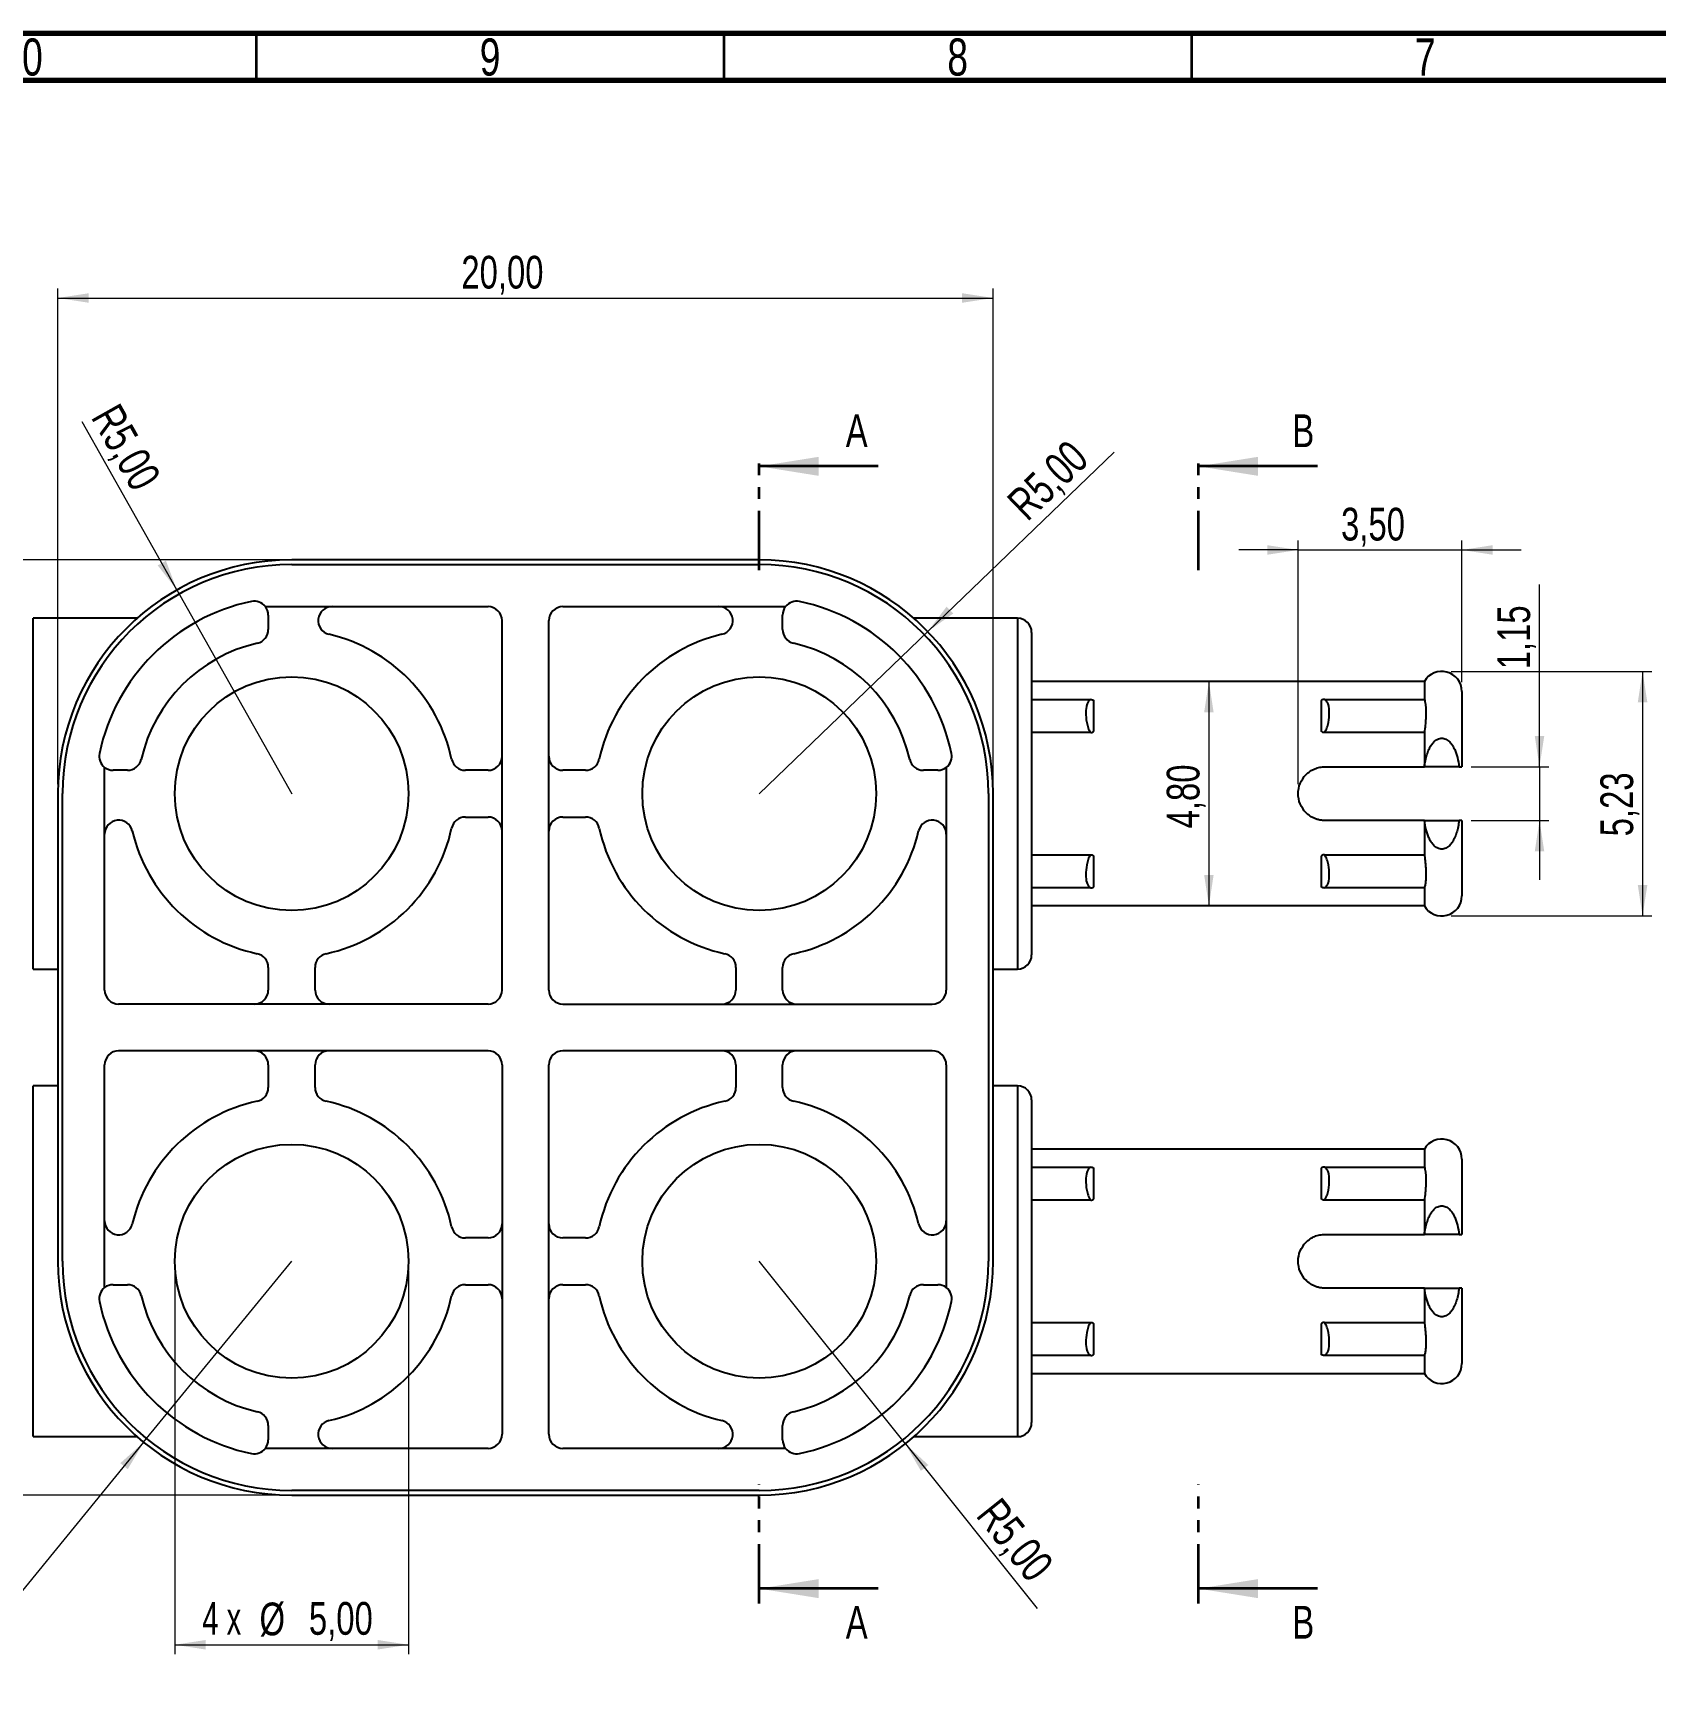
# Model space of a CAD drawing. Header units: millimetres. Extents: x 15 to 589, y 5 to 415.
# Drawn here: x 128.1 to 301.6, y 236.8 to 415 of the extents above; entities that cross this region are included whole.
import ezdxf

# ---------------------------------------------------------------- set-up
doc = ezdxf.new("R2010")
doc.units = ezdxf.units.MM
doc.linetypes.add('PHANTOM', pattern=[12.7, 6.35, -1.27, 1.27, -1.27, 1.27, -1.27])
doc.styles.add('SLDTEXTSTYLE0', font='TXT', dxfattribs={"width": 0.75})
doc.styles.add('SLDTEXTSTYLE5', font='TXT', dxfattribs={"width": 0.666667})
doc.dimstyles.new('SLDDIMSTYLE0', dxfattribs={"dimtxt": 3.5, "dimasz": 3.302, "dimexe": 0, "dimexo": 0.0625, "dimgap": 0.875, "dimtad": 1, "dimlfac": 0.2, "dimrnd": 1e-09, "dimzin": 12, "dimdsep": 46, "dimtxsty": 'SLDTEXTSTYLE0', "dimsah": 1, "dimcen": 0.09, "dimadec": 0, "dimazin": 3, "dimtfac": 1, "dimtofl": 0, "dimtmove": 0, "dimatfit": 3, "dimfxl": 0, "dimfrac": 2, "dimtolj": 1, "dimtzin": 12, "dimarcsym": 0})
doc.dimstyles.new('SLDDIMSTYLE1', dxfattribs={"dimtxt": 3.5, "dimasz": 3.302, "dimexe": 0, "dimexo": 0.0625, "dimgap": 0.875, "dimtad": 1, "dimlfac": 0.2, "dimrnd": 1e-09, "dimzin": 12, "dimdsep": 46, "dimtxsty": 'SLDTEXTSTYLE0', "dimsah": 1, "dimcen": 0.09, "dimadec": 0, "dimazin": 3, "dimtfac": 1, "dimtmove": 0, "dimatfit": 0, "dimfxl": 0, "dimfrac": 2, "dimtolj": 1, "dimtzin": 12, "dimarcsym": 0})
doc.dimstyles.new('SLDDIMSTYLE2', dxfattribs={"dimtxt": 3.5, "dimasz": 3.302, "dimexe": 0, "dimexo": 0.0625, "dimgap": 0.875, "dimtad": 1, "dimlfac": 0.2, "dimrnd": 1e-09, "dimzin": 12, "dimdsep": 46, "dimtxsty": 'SLDTEXTSTYLE0', "dimsah": 1, "dimcen": 0, "dimadec": 0, "dimazin": 3, "dimtfac": 1, "dimtofl": 0, "dimtmove": 0, "dimatfit": 3, "dimfxl": 0, "dimfrac": 2, "dimtolj": 1, "dimtzin": 12, "dimarcsym": 0})

# ---------------------------------------------------------------- blocks, each defined once
blk = doc.blocks.new('_D')
at = {"color": 7, "linetype": 'Continuous', "lineweight": 0}
for p, q in [((154.75, 358.7), (67.56, 358.7)), ((68.56, 358.7), (68.56, 258.7)), ((154.75, 258.7), (67.56, 258.7))]:
    blk.add_line(p, q, dxfattribs=at)
at = {"color": 7, "linetype": 'Continuous', "lineweight": 18}
for points in [[(68.56, 358.7), (68.06, 355.4), (69.07, 355.4)], [(68.56, 258.7), (69.07, 262), (68.06, 262)]]:
    blk.add_solid(points, dxfattribs=at)
at = {"color": 7, "linetype": 'Continuous', "lineweight": 18, "insert": (64.05, 303.67), "char_height": 3.5, "attachment_point": 1, "rotation": 90, "style": 'SLDTEXTSTYLE0'}
blk.add_mtext('20,00', dxfattribs=at)
blk = doc.blocks.new('_D_1')
at = {"color": 7, "linetype": 'Continuous', "lineweight": 0}
for p, q in [((130.75, 334.7), (130.75, 387.7)), ((130.75, 386.7), (230.75, 386.7)), ((230.75, 334.7), (230.75, 387.7))]:
    blk.add_line(p, q, dxfattribs=at)
at = {"color": 7, "linetype": 'Continuous', "lineweight": 18}
for points in [[(130.75, 386.7), (134.05, 386.19), (134.05, 387.21)], [(230.75, 386.7), (227.44, 387.21), (227.44, 386.19)]]:
    blk.add_solid(points, dxfattribs=at)
at = {"color": 7, "linetype": 'Continuous', "lineweight": 18, "insert": (173.89, 391.21), "char_height": 3.5, "attachment_point": 1, "style": 'SLDTEXTSTYLE0'}
blk.add_mtext('20,00', dxfattribs=at)
blk = doc.blocks.new('_D_4')
at = {"color": 7, "linetype": 'Continuous', "lineweight": 0}
for p, q in [((279.73, 346.78), (301.2, 346.78)), ((300.2, 346.78), (300.2, 320.63)), ((279.73, 320.63), (301.2, 320.63))]:
    blk.add_line(p, q, dxfattribs=at)
at = {"color": 7, "linetype": 'Continuous', "lineweight": 18}
for points in [[(300.2, 346.78), (299.69, 343.47), (300.71, 343.47)], [(300.2, 320.63), (300.71, 323.93), (299.69, 323.93)]]:
    blk.add_solid(points, dxfattribs=at)
at = {"color": 7, "linetype": 'Continuous', "lineweight": 18, "insert": (295.69, 329.14), "char_height": 3.5, "attachment_point": 1, "rotation": 90, "style": 'SLDTEXTSTYLE0'}
blk.add_mtext('5,23', dxfattribs=at)
blk = doc.blocks.new('_D_5')
at = {"color": 7, "linetype": 'Continuous', "lineweight": 0}
for p, q in [((289.18, 336.58), (289.18, 356.05)), ((281.87, 336.58), (290.18, 336.58)), ((289.18, 336.58), (289.18, 330.83)), ((281.87, 330.83), (290.18, 330.83)), ((289.18, 330.83), (289.18, 324.48))]:
    blk.add_line(p, q, dxfattribs=at)
at = {"color": 7, "linetype": 'Continuous', "lineweight": 18}
for points in [[(289.18, 336.58), (289.69, 339.88), (288.67, 339.88)], [(289.18, 330.83), (288.67, 327.52), (289.69, 327.52)]]:
    blk.add_solid(points, dxfattribs=at)
at = {"color": 7, "linetype": 'Continuous', "lineweight": 18, "insert": (284.67, 347), "char_height": 3.5, "attachment_point": 1, "rotation": 90, "style": 'SLDTEXTSTYLE0'}
blk.add_mtext('1,15', dxfattribs=at)
blk = doc.blocks.new('_D_6')
at = {"color": 7, "linetype": 'Continuous', "lineweight": 0}
for p, q in [((263.37, 334.7), (263.37, 360.76)), ((280.87, 345.63), (280.87, 360.76)), ((263.37, 359.76), (257.02, 359.76)), ((263.37, 359.76), (280.87, 359.76)), ((280.87, 359.76), (287.22, 359.76))]:
    blk.add_line(p, q, dxfattribs=at)
at = {"color": 7, "linetype": 'Continuous', "lineweight": 18}
for points in [[(263.37, 359.76), (260.07, 360.27), (260.07, 359.25)], [(280.87, 359.76), (284.17, 359.25), (284.17, 360.27)]]:
    blk.add_solid(points, dxfattribs=at)
at = {"color": 7, "linetype": 'Continuous', "lineweight": 18, "insert": (267.96, 364.27), "char_height": 3.5, "attachment_point": 1, "style": 'SLDTEXTSTYLE0'}
blk.add_mtext('3,50', dxfattribs=at)
blk = doc.blocks.new('_D_7')
at = {"color": 7, "linetype": 'Continuous', "lineweight": 0}
blk.add_line((253.83, 345.7), (253.83, 321.7), dxfattribs=at)
at = {"color": 7, "linetype": 'Continuous', "lineweight": 18}
for points in [[(253.83, 345.7), (253.32, 342.4), (254.33, 342.4)], [(253.83, 321.7), (254.33, 325), (253.32, 325)]]:
    blk.add_solid(points, dxfattribs=at)
at = {"color": 7, "linetype": 'Continuous', "lineweight": 18, "insert": (249.32, 329.99), "char_height": 3.5, "attachment_point": 1, "rotation": 90, "style": 'SLDTEXTSTYLE0'}
blk.add_mtext('4,80', dxfattribs=at)
blk = doc.blocks.new('_D_8')
at = {"color": 7, "linetype": 'Continuous', "lineweight": 0}
for q in [(155.75, 283.7), (122.11, 242.58)]:
    blk.add_line((139.92, 264.35), q, dxfattribs=at)
at = {"color": 7, "linetype": 'Continuous', "lineweight": 18}
blk.add_solid([(139.92, 264.35), (137.43, 262.12), (138.22, 261.47)], dxfattribs=at)
at = {"color": 7, "linetype": 'Continuous', "lineweight": 18, "insert": (118.62, 245.44), "char_height": 3.5, "attachment_point": 1, "rotation": 50.7132, "style": 'SLDTEXTSTYLE0'}
blk.add_mtext('R5,00', dxfattribs=at)
blk = doc.blocks.new('_D_9')
at = {"color": 7, "linetype": 'Continuous', "lineweight": 0}
for q in [(205.75, 283.7), (235.45, 246.57)]:
    blk.add_line((221.37, 264.18), q, dxfattribs=at)
at = {"color": 7, "linetype": 'Continuous', "lineweight": 18}
blk.add_solid([(221.37, 264.18), (223.03, 261.29), (223.83, 261.92)], dxfattribs=at)
at = {"color": 7, "linetype": 'Continuous', "lineweight": 18, "insert": (231.55, 258.67), "char_height": 3.5, "attachment_point": 1, "rotation": 308.6644, "style": 'SLDTEXTSTYLE0'}
blk.add_mtext('R5,00', dxfattribs=at)
blk = doc.blocks.new('_D_10')
at = {"color": 7, "linetype": 'Continuous', "lineweight": 0}
for q in [(133.35, 373.46), (155.75, 333.7)]:
    blk.add_line((143.48, 355.48), q, dxfattribs=at)
at = {"color": 7, "linetype": 'Continuous', "lineweight": 18}
blk.add_solid([(143.48, 355.48), (142.3, 358.61), (141.42, 358.11)], dxfattribs=at)
at = {"color": 7, "linetype": 'Continuous', "lineweight": 18, "insert": (137.28, 375.68), "char_height": 3.5, "attachment_point": 1, "rotation": 299.3875, "style": 'SLDTEXTSTYLE0'}
blk.add_mtext('R5,00', dxfattribs=at)
blk = doc.blocks.new('_D_11')
at = {"color": 7, "linetype": 'Continuous', "lineweight": 0}
for q in [(243.69, 370.23), (205.75, 333.7)]:
    blk.add_line((223.76, 351.04), q, dxfattribs=at)
at = {"color": 7, "linetype": 'Continuous', "lineweight": 18}
blk.add_solid([(223.76, 351.04), (226.49, 352.96), (225.78, 353.7)], dxfattribs=at)
at = {"color": 7, "linetype": 'Continuous', "lineweight": 18, "insert": (232, 365.23), "char_height": 3.5, "attachment_point": 1, "rotation": 43.9123, "style": 'SLDTEXTSTYLE0'}
blk.add_mtext('R5,00', dxfattribs=at)
blk = doc.blocks.new('_D_12')
at = {"color": 7, "linetype": 'Continuous', "lineweight": 0}
for p, q in [((143.25, 282.7), (143.25, 241.7)), ((168.25, 282.7), (168.25, 241.7)), ((143.25, 242.7), (168.25, 242.7))]:
    blk.add_line(p, q, dxfattribs=at)
at = {"color": 7, "linetype": 'Continuous', "lineweight": 18}
for points in [[(143.25, 242.7), (146.55, 242.19), (146.55, 243.21)], [(168.25, 242.7), (164.94, 243.21), (164.94, 242.19)]]:
    blk.add_solid(points, dxfattribs=at)
at = {"color": 7, "linetype": 'Continuous', "lineweight": 18, "char_height": 3.5, "attachment_point": 1}
for s, insert, style in [('4 x', (146.19, 247.27), 'SLDTEXTSTYLE5'), ('%%c', (152.31, 247.21), 'SLDTEXTSTYLE0'), ('5,00', (157.59, 247.27), 'SLDTEXTSTYLE0')]:
    blk.add_mtext(s, dxfattribs=dict(at, insert=insert, style=style))

msp = doc.modelspace()

# ---------------------------------------------------------------- linework, layer by layer
at = {"color": 7, "linetype": 'Continuous', "lineweight": 70}
for p, q in [((15, 415), (589, 415)), ((20, 410), (584, 410))]:
    msp.add_line(p, q, dxfattribs=at)
at = {"color": 7, "linetype": 'Continuous', "lineweight": 35}
for p, q in [((152, 410), (152, 415)), ((202, 410), (202, 415)), ((252, 410), (252, 415)), ((218.447, 368.7019), (205.747, 368.7019)), ((265.4271, 368.7019), (252.7271, 368.7019)), ((218.447, 248.7019), (205.747, 248.7019)), ((265.4271, 248.7019), (252.7271, 248.7019))]:
    msp.add_line(p, q, dxfattribs=at)
at = {"color": 7, "linetype": 'PHANTOM', "lineweight": 35}
for p, q in [((205.747, 357.5894), (205.747, 370.2894)), ((252.7271, 357.5894), (252.7271, 370.2894)), ((205.747, 247.1144), (205.747, 259.8207)), ((252.7271, 247.1144), (252.7271, 259.8207))]:
    msp.add_line(p, q, dxfattribs=at)
at = {"color": 7, "linetype": 'Continuous', "lineweight": 25}
for p, q in [((205.747, 358.7018), (155.747, 358.7018)), ((155.747, 358.2019), (205.747, 358.2019)), ((152.9358, 353.7019), (176.747, 353.7019)), ((153.247, 352.7872), (153.247, 351.2518)), ((184.747, 353.7019), (208.5581, 353.7019)), ((208.247, 351.2518), (208.247, 352.7872)), ((139.211, 352.4518), (128.122, 352.4518)), ((128.122, 333.7019), (128.122, 352.4518)), ((178.247, 312.7019), (178.247, 352.2019)), ((183.247, 312.7019), (183.247, 352.2019)), ((233.372, 352.4518), (222.2829, 352.4518)), ((233.372, 352.4518), (233.372, 333.7019)), ((234.872, 350.9519), (234.872, 333.7019)), ((276.872, 345.7019), (234.872, 345.7019)), ((276.872, 345.7019), (276.872, 343.7687)), ((280.872, 344.6344), (280.872, 336.5769)), ((234.872, 343.7687), (241.1865, 343.7687)), ((266.1825, 343.7687), (276.872, 343.7687)), ((241.1865, 340.2332), (234.872, 340.2332)), ((276.872, 340.2332), (266.1825, 340.2332)), ((276.872, 340.2332), (276.872, 336.5769)), ((135.747, 312.7019), (135.747, 336.513)), ((138.197, 336.2019), (136.6616, 336.2019)), ((176.747, 336.2019), (174.3211, 336.2019)), ((187.1728, 336.2019), (184.747, 336.2019)), ((224.8323, 336.2019), (223.2969, 336.2019)), ((225.747, 336.513), (225.747, 312.7019)), ((266.247, 336.5769), (276.872, 336.5769)), ((280.5871, 336.5769), (276.872, 336.5769)), ((130.747, 333.7019), (130.747, 283.7019)), ((131.247, 283.7019), (131.247, 333.7019)), ((230.247, 333.7019), (230.247, 283.7019)), ((230.747, 283.7019), (230.747, 333.7019)), ((234.872, 333.7019), (234.872, 316.4519)), ((174.3211, 331.2019), (176.747, 331.2019)), ((184.747, 331.2019), (187.1728, 331.2019)), ((276.872, 330.8269), (266.247, 330.8269)), ((276.872, 330.8269), (276.872, 327.1705)), ((276.872, 330.8269), (280.5871, 330.8269)), ((280.872, 330.8269), (280.872, 322.7693)), ((234.872, 327.1705), (241.1865, 327.1705)), ((266.1825, 327.1705), (276.872, 327.1705)), ((241.1865, 323.635), (234.872, 323.635)), ((276.872, 323.635), (266.1825, 323.635)), ((276.872, 323.635), (276.872, 321.7018)), ((276.872, 321.7018), (234.872, 321.7018)), ((128.122, 314.9519), (130.747, 314.9519)), ((153.247, 315.1277), (153.247, 312.7019)), ((158.247, 312.7019), (158.247, 315.1277)), ((203.247, 315.1277), (203.247, 312.7019)), ((208.247, 312.7019), (208.247, 315.1277)), ((230.747, 314.9519), (233.372, 314.9519)), ((176.747, 311.2019), (137.247, 311.2019)), ((184.747, 311.2019), (224.247, 311.2019)), ((135.747, 280.8907), (135.747, 304.7019)), ((176.747, 306.2019), (137.247, 306.2019)), ((153.247, 304.7019), (153.247, 302.276)), ((158.247, 302.276), (158.247, 304.7019)), ((178.247, 304.7019), (178.247, 265.2019)), ((183.247, 265.2019), (183.247, 304.7019)), ((224.247, 306.2019), (184.747, 306.2019)), ((203.247, 304.7019), (203.247, 302.276)), ((208.247, 302.276), (208.247, 304.7019)), ((225.747, 304.7019), (225.747, 280.8907)), ((130.747, 302.4518), (128.122, 302.4518)), ((233.372, 302.4518), (230.747, 302.4518)), ((234.872, 300.9518), (234.872, 266.4518)), ((276.872, 295.7018), (234.872, 295.7018)), ((276.872, 295.7018), (276.872, 293.7687)), ((280.872, 294.6344), (280.872, 286.5768)), ((234.872, 293.7687), (241.1865, 293.7687)), ((266.1825, 293.7687), (276.872, 293.7687)), ((241.1865, 290.2332), (234.872, 290.2332)), ((276.872, 290.2332), (266.1825, 290.2332)), ((276.872, 290.2332), (276.872, 286.5768)), ((176.747, 286.2019), (174.3211, 286.2019)), ((187.1728, 286.2019), (184.747, 286.2019)), ((266.247, 286.5768), (276.872, 286.5768)), ((280.5871, 286.5768), (276.872, 286.5768)), ((128.122, 264.9519), (128.122, 283.7019)), ((233.372, 283.7019), (233.372, 264.9519)), ((136.6616, 281.2019), (138.197, 281.2019)), ((174.3211, 281.2019), (176.747, 281.2019)), ((184.747, 281.2019), (187.1728, 281.2019)), ((223.2969, 281.2019), (224.8323, 281.2019)), ((276.872, 280.8268), (266.247, 280.8268)), ((276.872, 280.8268), (276.872, 277.1705)), ((276.872, 280.8268), (280.5871, 280.8268)), ((280.872, 280.8268), (280.872, 272.7693)), ((234.872, 277.1705), (241.1865, 277.1705)), ((266.1825, 277.1705), (276.872, 277.1705)), ((241.1865, 273.635), (234.872, 273.635)), ((276.872, 273.635), (266.1825, 273.635)), ((276.872, 273.635), (276.872, 271.7018)), ((234.872, 271.7018), (276.872, 271.7018)), ((153.247, 266.1519), (153.247, 264.6165)), ((208.247, 264.6165), (208.247, 266.1519)), ((128.122, 264.9519), (139.211, 264.9519)), ((176.747, 263.7018), (152.9358, 263.7018)), ((208.5581, 263.7018), (184.747, 263.7018)), ((222.2829, 264.9519), (233.372, 264.9519)), ((205.747, 259.2019), (155.747, 259.2019)), ((155.747, 258.7019), (205.747, 258.7019))]:
    msp.add_line(p, q, dxfattribs=at)
at = {"color": 8, "linetype": 'Continuous', "lineweight": 25}
for p, q in [((128.122, 314.9519), (128.122, 333.7019)), ((233.372, 333.7019), (233.372, 314.9519)), ((128.122, 283.7019), (128.122, 302.4518)), ((233.372, 302.4518), (233.372, 283.7019))]:
    msp.add_line(p, q, dxfattribs=at)
at = {"color": 7, "linetype": 'Continuous', "lineweight": 25}
for centre in [(155.747, 333.7019), (205.747, 333.7019), (155.747, 283.7019), (205.747, 283.7019)]:
    msp.add_circle(centre, 12.5, dxfattribs=at)
for centre, radius, start, end in [((155.747, 333.7019), 25, 90, 180), ((155.747, 333.7019), 24.5, 90, 180), ((205.747, 333.7019), 25, 0, 90), ((205.747, 333.7019), 24.5, 0, 90), ((155.747, 333.7019), 21, 101.837004, 168.162996), ((151.747, 352.7872), 1.5, 37.573371, 101.837004), ((151.747, 352.7872), 1.5, 0, 37.573371), ((160.0771, 352.2019), 1.5, 90, 256.826449), ((176.747, 352.2019), 1.5, 0, 90), ((184.747, 352.2019), 1.5, 90, 180), ((201.4168, 352.2019), 1.5, 283.173551, 90), ((209.747, 352.7872), 1.5, 142.426629, 180), ((209.747, 352.7872), 1.5, 78.162996, 142.426629), ((205.747, 333.7019), 21, 11.837004, 78.162996), ((151.747, 351.2518), 1.5, 282.839588, 0), ((209.747, 351.2518), 1.5, 180, 257.160412), ((233.372, 350.9519), 1.5, 0, 90), ((155.747, 333.7019), 16.5, 102.839588, 167.160412), ((155.747, 333.7019), 17.5, 12.153197, 76.826449), ((205.747, 333.7019), 17.5, 103.173551, 167.846803), ((205.747, 333.7019), 16.5, 12.839588, 77.160412), ((278.7295, 344.6344), 2.1424, 0, 150.116902), ((136.6616, 337.7019), 1.5, 168.162996, 232.426629), ((138.197, 337.7019), 1.5, 270, 347.160412), ((174.3211, 337.7019), 1.5, 192.153197, 270), ((176.747, 337.7019), 1.5, 270, 0), ((184.747, 337.7019), 1.5, 180, 270), ((187.1728, 337.7019), 1.5, 270, 347.846803), ((223.2969, 337.7019), 1.5, 192.839588, 270), ((224.8323, 337.7019), 1.5, 307.573371, 11.837004), ((136.6616, 337.7019), 1.5, 232.426629, 270), ((224.8323, 337.7019), 1.5, 270, 307.573371), ((137.247, 329.3717), 1.5, 13.173551, 180), ((155.747, 333.7019), 17.5, 193.173551, 257.846803), ((155.747, 333.7019), 17.5, 282.153197, 347.846803), ((174.3211, 329.7019), 1.5, 90, 167.846803), ((176.747, 329.7019), 1.5, 0, 90), ((184.747, 329.7019), 1.5, 90, 180), ((187.1728, 329.7019), 1.5, 12.153197, 90), ((205.747, 333.7019), 17.5, 192.153197, 257.846803), ((205.747, 333.7019), 17.5, 282.153197, 346.826449), ((224.247, 329.3717), 1.5, 0, 166.826449), ((278.7295, 322.7693), 2.1424, 209.883098, 0), ((151.747, 315.1277), 1.5, 0, 77.846803), ((159.747, 315.1277), 1.5, 102.153197, 180), ((201.747, 315.1277), 1.5, 0, 77.846803), ((209.747, 315.1277), 1.5, 102.153197, 180), ((233.372, 316.4519), 1.5, 270, 0), ((137.247, 312.7019), 1.5, 180, 270), ((151.747, 312.7019), 1.5, 270, 0), ((159.747, 312.7019), 1.5, 180, 270), ((176.747, 312.7019), 1.5, 270, 0), ((184.747, 312.7019), 1.5, 180, 270), ((201.747, 312.7019), 1.5, 270, 0), ((209.747, 312.7019), 1.5, 180, 270), ((224.247, 312.7019), 1.5, 270, 0), ((137.247, 304.7019), 1.5, 90, 180), ((151.747, 304.7019), 1.5, 0, 90), ((159.747, 304.7019), 1.5, 90, 180), ((176.747, 304.7019), 1.5, 0, 90), ((184.747, 304.7019), 1.5, 90, 180), ((201.747, 304.7019), 1.5, 0, 90), ((209.747, 304.7019), 1.5, 90, 180), ((224.247, 304.7019), 1.5, 0, 90), ((151.747, 302.276), 1.5, 282.153197, 0), ((159.747, 302.276), 1.5, 180, 257.846803), ((201.747, 302.276), 1.5, 282.153197, 0), ((209.747, 302.276), 1.5, 180, 257.846803), ((233.372, 300.9518), 1.5, 0, 90), ((155.747, 283.7019), 17.5, 102.153197, 166.826449), ((155.747, 283.7019), 17.5, 12.153197, 77.846803), ((205.747, 283.7019), 17.5, 102.153197, 167.846803), ((205.747, 283.7019), 17.5, 13.173551, 77.846803), ((278.7295, 294.6344), 2.1424, 0, 150.116902), ((137.247, 288.032), 1.5, 180, 346.826449), ((174.3211, 287.7019), 1.5, 192.153197, 270), ((176.747, 287.7019), 1.5, 270, 0), ((184.747, 287.7019), 1.5, 180, 270), ((187.1728, 287.7019), 1.5, 270, 347.846803), ((224.247, 288.032), 1.5, 193.173551, 0), ((155.747, 283.7019), 25, 180, 270), ((155.747, 283.7019), 24.5, 180, 270), ((205.747, 283.7019), 25, 270, 0), ((205.747, 283.7019), 24.5, 270, 0), ((136.6616, 279.7019), 1.5, 127.573371, 191.837004), ((136.6616, 279.7019), 1.5, 90, 127.573371), ((138.197, 279.7019), 1.5, 12.839588, 90), ((155.747, 283.7019), 16.5, 192.839588, 257.160412), ((155.747, 283.7019), 17.5, 283.173551, 347.846803), ((174.3211, 279.7019), 1.5, 90, 167.846803), ((176.747, 279.7019), 1.5, 0, 90), ((184.747, 279.7019), 1.5, 90, 180), ((187.1728, 279.7019), 1.5, 12.153197, 90), ((205.747, 283.7019), 17.5, 192.153197, 256.826449), ((205.747, 283.7019), 16.5, 282.839588, 347.160412), ((223.2969, 279.7019), 1.5, 90, 167.160412), ((224.8323, 279.7019), 1.5, 52.426629, 90), ((224.8323, 279.7019), 1.5, 348.162996, 52.426629), ((155.747, 283.7019), 21, 191.837004, 258.162996), ((205.747, 283.7019), 21, 281.837004, 348.162996), ((278.7295, 272.7693), 2.1424, 209.883098, 0), ((151.747, 266.1519), 1.5, 0, 77.160412), ((209.747, 266.1519), 1.5, 102.839588, 180), ((160.0771, 265.2019), 1.5, 103.173551, 270), ((201.4168, 265.2019), 1.5, 270, 76.826449), ((233.372, 266.4519), 1.5, 270, 0), ((151.747, 264.6165), 1.5, 258.162996, 322.426629), ((151.747, 264.6165), 1.5, 322.426629, 0), ((176.747, 265.2019), 1.5, 270, 0), ((184.747, 265.2019), 1.5, 180, 270), ((209.747, 264.6165), 1.5, 180, 217.573371), ((209.747, 264.6165), 1.5, 217.573371, 281.837004)]:
    msp.add_arc(centre, radius, start, end, dxfattribs=at)
for points, knots in [([(241.1881, 343.7683), (241.0623, 343.7103), (240.981, 343.6276), (240.8501, 343.438), (240.8044, 343.3291), (240.6987, 342.9699), (240.6702, 342.6867), (240.6719, 342.0468), (240.6941, 341.6849), (240.8002, 341.127), (240.8487, 340.9392), (240.9824, 340.57), (241.0618, 340.3792), (241.1872, 340.2338)], [0, 0, 0, 0, 0.125, 0.125, 0.25, 0.25, 0.5, 0.5, 0.75, 0.75, 0.875, 0.875, 1, 1, 1, 1]), ([(241.1885, 343.7682), (241.2271, 343.767), (241.3001, 343.7647), (241.3957, 343.744), (241.455, 343.7168), (241.4891, 343.6931), (241.4947, 343.679), (241.497, 343.6731)], [0, 0, 0, 0, 0.30566454, 0.57704052, 0.79620822, 0.91556943, 1, 1, 1, 1]), ([(266.1818, 343.7685), (266.1708, 343.769), (266.1339, 343.7707), (266.0611, 343.762), (265.967, 343.7422), (265.8873, 343.7094), (265.8749, 343.6801), (265.872, 343.6731)], [0, 0, 0, 0, 0.086925352, 0.292001244, 0.57613199, 0.898624514, 1, 1, 1, 1]), ([(266.1808, 340.2345), (266.3066, 340.3796), (266.3879, 340.5687), (266.5188, 340.9408), (266.5645, 341.1314), (266.6702, 341.6895), (266.6987, 342.0432), (266.697, 342.6841), (266.6748, 342.9711), (266.5687, 343.3304), (266.5202, 343.4383), (266.3865, 343.6271), (266.3072, 343.7104), (266.1817, 343.7685)], [0, 0, 0, 0, 0.125, 0.125, 0.25, 0.25, 0.5, 0.5, 0.75, 0.75, 0.875, 0.875, 1, 1, 1, 1]), ([(276.872, 343.7687), (276.8918, 343.6966), (276.9311, 343.5537), (276.9793, 343.2882), (277.0152, 342.9934), (277.0366, 342.6696), (277.0438, 342.2511), (277.0226, 341.706), (276.9631, 341.0104), (276.9027, 340.4953), (276.872, 340.2332)], [0, 0, 0, 0, 0.10706793, 0.21195865, 0.31466033, 0.41519349, 0.51360927, 0.6700072, 0.83211922, 1, 1, 1, 1]), ([(241.1871, 340.2339), (241.1981, 340.2325), (241.235, 340.228), (241.3078, 340.2442), (241.4019, 340.274), (241.4816, 340.3236), (241.494, 340.3677), (241.497, 340.3782)], [0, 0, 0, 0, 0.08692422, 0.29200556, 0.5761433, 0.8986246, 1, 1, 1, 1]), ([(266.1804, 340.234), (266.1418, 340.2358), (266.0688, 340.2394), (265.9732, 340.2712), (265.9139, 340.3126), (265.8798, 340.3484), (265.8743, 340.3695), (265.872, 340.3782)], [0, 0, 0, 0, 0.30568159, 0.57706301, 0.79622398, 0.91557658, 1, 1, 1, 1]), ([(276.872, 336.5769), (276.9067, 336.8032), (276.9737, 337.2387), (277.1284, 337.8568), (277.3276, 338.4041), (277.569, 338.8668), (277.8735, 339.261), (278.2548, 339.5553), (278.7295, 339.6746), (279.2042, 339.5554), (279.5854, 339.2611), (279.8902, 338.8669), (280.179, 338.312), (280.4332, 337.538), (280.5338, 336.9097), (280.5871, 336.5769)], [0, 0, 0, 0, 0.08928528, 0.17181074, 0.24807231, 0.31600171, 0.37447574, 0.44135417, 0.50005801, 0.5587308, 0.62564111, 0.68408606, 0.75204461, 0.86865337, 1, 1, 1, 1]), ([(266.247, 330.8269), (266.1209, 330.8316), (265.8697, 330.8409), (265.4989, 330.9175), (265.0832, 331.0588), (264.6378, 331.2961), (264.0579, 331.7735), (263.5226, 332.5693), (263.2967, 333.7018), (263.5226, 334.8345), (264.0578, 335.6299), (264.6378, 336.108), (265.138, 336.3727), (265.6806, 336.5452), (266.0583, 336.5663), (266.247, 336.5769)], [0, 0, 0, 0, 0.04185608, 0.08338532, 0.12534784, 0.18785925, 0.25071204, 0.37546321, 0.50005848, 0.62465374, 0.74940491, 0.81222945, 0.87476908, 0.93743033, 1, 1, 1, 1]), ([(280.5871, 336.5769), (280.6284, 336.5769), (280.7126, 336.5769), (280.8004, 336.5771), (280.8606, 336.577), (280.8681, 336.5769), (280.872, 336.5769)], [0, 0, 0, 0, 0.23562333, 0.48086432, 0.7356797, 1, 1, 1, 1]), ([(280.5871, 330.8269), (280.5523, 330.6005), (280.4854, 330.165), (280.3307, 329.5469), (280.1314, 328.9996), (279.8901, 328.5369), (279.5856, 328.1427), (279.2042, 327.8484), (278.7296, 327.7291), (278.2549, 327.8483), (277.8736, 328.1426), (277.5689, 328.5369), (277.2801, 329.0917), (277.0259, 329.8657), (276.9253, 330.494), (276.872, 330.8269)], [0, 0, 0, 0, 0.08928528, 0.17181074, 0.24807231, 0.31600171, 0.37447574, 0.44135417, 0.50005801, 0.5587308, 0.62564111, 0.68408606, 0.75204461, 0.86865337, 1, 1, 1, 1]), ([(280.872, 330.8269), (280.8681, 330.8268), (280.8606, 330.8267), (280.8004, 330.8266), (280.7126, 330.8268), (280.6284, 330.8268), (280.5871, 330.8269)], [0, 0, 0, 0, 0.2643203, 0.51913568, 0.76437667, 1, 1, 1, 1]), ([(241.1881, 327.1692), (241.0623, 327.0242), (240.981, 326.835), (240.8501, 326.463), (240.8044, 326.2725), (240.6987, 325.7145), (240.6702, 325.3607), (240.6719, 324.7196), (240.6941, 324.4325), (240.8002, 324.0732), (240.8487, 323.9653), (240.9824, 323.7766), (241.0618, 323.6933), (241.1872, 323.6352)], [0, 0, 0, 0, 0.125, 0.125, 0.25, 0.25, 0.5, 0.5, 0.75, 0.75, 0.875, 0.875, 1, 1, 1, 1]), ([(241.1885, 327.1698), (241.2271, 327.1679), (241.3001, 327.1643), (241.3957, 327.1326), (241.455, 327.0911), (241.4891, 327.0553), (241.4947, 327.0342), (241.497, 327.0255)], [0, 0, 0, 0, 0.305664544, 0.577040521, 0.796208223, 0.915569428, 1, 1, 1, 1]), ([(266.181, 327.1691), (266.17, 327.1706), (266.1332, 327.1754), (266.0606, 327.1593), (265.9668, 327.1296), (265.8873, 327.0802), (265.8749, 327.0361), (265.872, 327.0255)], [0, 0, 0, 0, 0.08770288, 0.29237039, 0.57526846, 0.8982779, 1, 1, 1, 1]), ([(266.1809, 323.6353), (266.3066, 323.6934), (266.3879, 323.7764), (266.5191, 323.9655), (266.5649, 324.0738), (266.6699, 324.4333), (266.6984, 324.7193), (266.7011, 325.359), (266.6707, 325.7125), (266.5642, 326.2718), (266.5186, 326.4631), (266.388, 326.8357), (266.3067, 327.0243), (266.1809, 327.1693)], [0, 0, 0, 0, 0.125, 0.125, 0.25, 0.25, 0.5, 0.5, 0.75, 0.75, 0.875, 0.875, 1, 1, 1, 1]), ([(276.872, 327.1705), (276.8918, 327.0025), (276.9311, 326.6699), (276.9793, 326.2008), (277.0152, 325.7624), (277.0366, 325.358), (277.0438, 324.9132), (277.0226, 324.4469), (276.9631, 323.982), (276.9027, 323.752), (276.872, 323.635)], [0, 0, 0, 0, 0.10706793, 0.21195865, 0.31466033, 0.41519349, 0.51360927, 0.6700072, 0.83211922, 1, 1, 1, 1]), ([(241.1871, 323.6352), (241.1981, 323.6347), (241.235, 323.633), (241.3078, 323.6417), (241.4019, 323.6615), (241.4816, 323.6943), (241.494, 323.7236), (241.497, 323.7306)], [0, 0, 0, 0, 0.08692423, 0.29200558, 0.57614333, 0.89862534, 1, 1, 1, 1]), ([(266.1805, 323.6354), (266.1418, 323.6366), (266.0689, 323.6389), (265.9732, 323.6596), (265.9139, 323.6869), (265.8798, 323.7106), (265.8743, 323.7247), (265.872, 323.7306)], [0, 0, 0, 0, 0.305539653, 0.576944702, 0.796141713, 0.915532079, 1, 1, 1, 1]), ([(241.1882, 293.7683), (241.0624, 293.7103), (240.9811, 293.6276), (240.8501, 293.4378), (240.8044, 293.3288), (240.6987, 292.9694), (240.6703, 292.6864), (240.6719, 292.0468), (240.6941, 291.685), (240.8002, 291.1272), (240.8487, 290.9393), (240.9824, 290.5701), (241.0618, 290.3792), (241.1872, 290.2338)], [0, 0, 0, 0, 0.125, 0.125, 0.25, 0.25, 0.5, 0.5, 0.75, 0.75, 0.875, 0.875, 1, 1, 1, 1]), ([(241.1885, 293.7682), (241.2271, 293.767), (241.3001, 293.7647), (241.3957, 293.744), (241.455, 293.7168), (241.4891, 293.6931), (241.4947, 293.679), (241.497, 293.6731)], [0, 0, 0, 0, 0.30568522, 0.57706098, 0.79622265, 0.91557704, 1, 1, 1, 1]), ([(266.181, 293.7683), (266.17, 293.7688), (266.1332, 293.7707), (266.0606, 293.762), (265.9668, 293.7422), (265.8873, 293.7095), (265.8749, 293.6801), (265.872, 293.6731)], [0, 0, 0, 0, 0.08770356, 0.29237018, 0.57526681, 0.89827734, 1, 1, 1, 1]), ([(266.1809, 290.2344), (266.3066, 290.3796), (266.3879, 290.569), (266.5191, 290.9404), (266.5649, 291.1304), (266.6699, 291.6889), (266.6984, 292.045), (266.7011, 292.6839), (266.6706, 292.9689), (266.5642, 293.3292), (266.5186, 293.4381), (266.388, 293.6277), (266.3067, 293.7104), (266.1809, 293.7684)], [0, 0, 0, 0, 0.125, 0.125, 0.25, 0.25, 0.5, 0.5, 0.75, 0.75, 0.875, 0.875, 1, 1, 1, 1]), ([(276.872, 293.7687), (276.8918, 293.6966), (276.9311, 293.5537), (276.9793, 293.2882), (277.0152, 292.9934), (277.0366, 292.6696), (277.0438, 292.2511), (277.0226, 291.706), (276.9631, 291.0104), (276.9027, 290.4953), (276.872, 290.2332)], [0, 0, 0, 0, 0.10706793, 0.21195865, 0.31466033, 0.41519349, 0.51360927, 0.6700072, 0.83211922, 1, 1, 1, 1]), ([(241.1872, 290.2339), (241.1981, 290.2325), (241.235, 290.228), (241.3078, 290.2442), (241.4019, 290.274), (241.4816, 290.3236), (241.494, 290.3677), (241.497, 290.3782)], [0, 0, 0, 0, 0.08692547, 0.29200107, 0.57613145, 0.89862447, 1, 1, 1, 1]), ([(266.1805, 290.2338), (266.1418, 290.2357), (266.0689, 290.2393), (265.9732, 290.2711), (265.9139, 290.3126), (265.8798, 290.3483), (265.8743, 290.3695), (265.872, 290.3782)], [0, 0, 0, 0, 0.30553898, 0.5769437, 0.79614096, 0.91553177, 1, 1, 1, 1]), ([(276.872, 286.5769), (276.9067, 286.8032), (276.9737, 287.2387), (277.1284, 287.8568), (277.3276, 288.4041), (277.569, 288.8668), (277.8735, 289.261), (278.2548, 289.5553), (278.7295, 289.6746), (279.2042, 289.5554), (279.5854, 289.2611), (279.8902, 288.8669), (280.179, 288.312), (280.4332, 287.538), (280.5338, 286.9097), (280.5871, 286.5769)], [0, 0, 0, 0, 0.08928528, 0.17181074, 0.24807231, 0.31600171, 0.37447574, 0.44135417, 0.50005801, 0.5587308, 0.62564111, 0.68408606, 0.75204461, 0.86865337, 1, 1, 1, 1]), ([(266.247, 280.8268), (266.1209, 280.8316), (265.8697, 280.8409), (265.4989, 280.9175), (265.0832, 281.0588), (264.6378, 281.2961), (264.0579, 281.7735), (263.5226, 282.5693), (263.2967, 283.7018), (263.5226, 284.8345), (264.0578, 285.6299), (264.6378, 286.108), (265.138, 286.3727), (265.6806, 286.5452), (266.0583, 286.5663), (266.247, 286.5769)], [0, 0, 0, 0, 0.041856079, 0.083385324, 0.125347842, 0.187859248, 0.250712042, 0.375463212, 0.500058479, 0.624653745, 0.749404915, 0.81222945, 0.874769081, 0.937430327, 1, 1, 1, 1]), ([(280.5871, 286.5769), (280.6284, 286.5769), (280.7126, 286.5769), (280.8004, 286.5771), (280.8606, 286.577), (280.8681, 286.5769), (280.872, 286.5769)], [0, 0, 0, 0, 0.23562333, 0.48086432, 0.7356797, 1, 1, 1, 1]), ([(280.5871, 280.8268), (280.5523, 280.6005), (280.4854, 280.165), (280.3307, 279.5469), (280.1314, 278.9996), (279.8901, 278.5369), (279.5856, 278.1427), (279.2042, 277.8484), (278.7296, 277.7291), (278.2549, 277.8483), (277.8736, 278.1426), (277.5689, 278.5369), (277.2801, 279.0917), (277.0259, 279.8657), (276.9253, 280.494), (276.872, 280.8268)], [0, 0, 0, 0, 0.08928528, 0.17181074, 0.24807231, 0.31600171, 0.37447574, 0.44135417, 0.50005801, 0.5587308, 0.62564111, 0.68408606, 0.75204461, 0.86865337, 1, 1, 1, 1]), ([(280.872, 280.8268), (280.8681, 280.8268), (280.8606, 280.8267), (280.8004, 280.8266), (280.7126, 280.8268), (280.6284, 280.8268), (280.5871, 280.8268)], [0, 0, 0, 0, 0.2643203, 0.51913568, 0.76437667, 1, 1, 1, 1]), ([(241.1881, 277.1693), (241.0623, 277.0241), (240.9811, 276.8347), (240.8499, 276.4633), (240.804, 276.2733), (240.6991, 275.7148), (240.6705, 275.3587), (240.6678, 274.7198), (240.6983, 274.4348), (240.8047, 274.0745), (240.8503, 273.9656), (240.981, 273.776), (241.0622, 273.6933), (241.188, 273.6353)], [0, 0, 0, 0, 0.125, 0.125, 0.25, 0.25, 0.5, 0.5, 0.75, 0.75, 0.875, 0.875, 1, 1, 1, 1]), ([(241.1884, 277.1699), (241.2271, 277.168), (241.3001, 277.1644), (241.3957, 277.1326), (241.455, 277.0911), (241.4891, 277.0554), (241.4947, 277.0342), (241.497, 277.0255)], [0, 0, 0, 0, 0.30554273, 0.57694205, 0.79613992, 0.91553232, 1, 1, 1, 1]), ([(266.181, 277.1691), (266.17, 277.1706), (266.1332, 277.1754), (266.0606, 277.1593), (265.9668, 277.1296), (265.8873, 277.0802), (265.8749, 277.0361), (265.872, 277.0255)], [0, 0, 0, 0, 0.08770374, 0.29237013, 0.57526639, 0.89827748, 1, 1, 1, 1]), ([(266.1809, 273.6353), (266.3066, 273.6934), (266.3879, 273.7764), (266.519, 273.9655), (266.5649, 274.0738), (266.6699, 274.4333), (266.6984, 274.7193), (266.7011, 275.359), (266.6706, 275.7125), (266.5642, 276.2718), (266.5186, 276.4631), (266.388, 276.8357), (266.3067, 277.0243), (266.1809, 277.1693)], [0, 0, 0, 0, 0.125, 0.125, 0.25, 0.25, 0.5, 0.5, 0.75, 0.75, 0.875, 0.875, 1, 1, 1, 1]), ([(276.872, 277.1705), (276.8918, 277.0025), (276.9311, 276.6699), (276.9793, 276.2008), (277.0152, 275.7624), (277.0366, 275.358), (277.0438, 274.9132), (277.0226, 274.4469), (276.9631, 273.982), (276.9027, 273.752), (276.872, 273.635)], [0, 0, 0, 0, 0.10706793, 0.21195866, 0.31466033, 0.41519349, 0.51360927, 0.6700072, 0.83211922, 1, 1, 1, 1]), ([(241.1879, 273.6354), (241.1989, 273.6349), (241.2357, 273.633), (241.3083, 273.6417), (241.4021, 273.6615), (241.4816, 273.6942), (241.494, 273.7236), (241.497, 273.7306)], [0, 0, 0, 0, 0.0877035, 0.2923703, 0.57526717, 0.89827862, 1, 1, 1, 1]), ([(266.1805, 273.6354), (266.1418, 273.6366), (266.0689, 273.6389), (265.9732, 273.6596), (265.9139, 273.6869), (265.8798, 273.7106), (265.8743, 273.7247), (265.872, 273.7306)], [0, 0, 0, 0, 0.3055388, 0.57694343, 0.79614076, 0.91553169, 1, 1, 1, 1])]:
    msp.add_open_spline(points, degree=3, knots=knots, dxfattribs=at)
for points in [[(241.497, 343.6731), (241.497, 342.8034), (241.497, 341.6771), (241.497, 340.3782)], [(265.872, 340.3782), (265.872, 341.6771), (265.872, 342.8034), (265.872, 343.6731)], [(241.497, 327.0255), (241.497, 325.7266), (241.497, 324.6003), (241.497, 323.7306)], [(265.872, 323.7306), (265.872, 324.6003), (265.872, 325.7266), (265.872, 327.0255)], [(241.497, 293.6731), (241.497, 292.8034), (241.497, 291.6771), (241.497, 290.3782)], [(265.872, 290.3782), (265.872, 291.6771), (265.872, 292.8034), (265.872, 293.6731)], [(241.497, 277.0255), (241.497, 275.7266), (241.497, 274.6003), (241.497, 273.7306)], [(265.872, 273.7306), (265.872, 274.6003), (265.872, 275.7266), (265.872, 277.0255)]]:
    msp.add_open_spline(points, degree=3, dxfattribs=at)
at = {"color": 7, "linetype": 'Continuous', "lineweight": 35}
for points in [[(205.747, 368.7019), (212.097, 367.6859), (212.097, 369.7179)], [(252.7271, 368.7019), (259.0771, 367.6859), (259.0771, 369.7179)], [(205.747, 248.7019), (212.097, 247.6859), (212.097, 249.7179)], [(252.7271, 248.7019), (259.0771, 247.6859), (259.0771, 249.7179)]]:
    msp.add_solid(points, dxfattribs=at)

# ---------------------------------------------------------------- texts
at = {"color": 7, "linetype": 'Continuous', "lineweight": 0, "attachment_point": 2, "style": 'SLDTEXTSTYLE0'}
for s, insert, char_height in [('10', (126.9201, 414.4521), 3.96875), ('9', (176.96, 414.4521), 3.9687), ('8', (226.96, 414.4521), 3.9687), ('7', (276.96, 414.4521), 3.9687)]:
    msp.add_mtext(s, dxfattribs=dict(at, insert=insert, char_height=char_height))
at = {"color": 7, "linetype": 'Continuous', "char_height": 3.5, "attachment_point": 1, "style": 'SLDTEXTSTYLE0'}
for s, insert in [('A', (214.9958, 374.2566)), ('B', (262.7491, 374.2566)), ('A', (214.9958, 246.8521)), ('B', (262.7491, 246.8521))]:
    msp.add_mtext(s, dxfattribs=dict(at, insert=insert))

# ---------------------------------------------------------------- dimensions: what is measured, and where the dimension line sits
at = {"color": 7, "linetype": 'Continuous', "lineweight": 18}
for base, p1, p2, angle, dimstyle, picture, middle in [((230.747, 386.7019), (130.747, 333.7019), (230.747, 333.7019), 0, 'SLDDIMSTYLE0', '_D_1', (179.7128, 386.7019)), ((68.5642, 258.7019), (155.747, 358.7018), (155.747, 258.7019), 90, 'SLDDIMSTYLE0', '_D', (68.5642, 309.4933)), ((289.1785, 330.8269), (280.872, 336.5769), (280.872, 330.8269), 90, 'SLDDIMSTYLE1', '_D_5', (289.1785, 351.5284)), ((253.827, 321.7018), (234.872, 345.7019), (234.872, 321.7018), 90, 'SLDDIMSTYLE1', '_D_7', (253.827, 334.5107)), ((300.202, 320.6269), (278.7295, 346.7769), (278.7295, 320.6269), 90, 'SLDDIMSTYLE0', '_D_4', (300.202, 333.6631))]:
    dim = msp.add_linear_dim(base=base, p1=p1, p2=p2, angle=angle, dimstyle=dimstyle, dxfattribs=at)
    dim.commit()
    dim.dimension.update_dxf_attribs({"geometry": picture, "text_midpoint": middle, "dimtype": 160})
for center, mpoint, picture, middle in [((155.747, 333.7019), (143.4791, 355.4849), '_D_10', (136.222, 368.3708)), ((205.747, 333.7019), (223.757, 351.0408), '_D_11', (239.4649, 366.1633)), ((155.747, 283.7019), (139.9169, 264.3522), '_D_8', (125.8188, 247.1197)), ((205.747, 283.7019), (221.3659, 264.1814), '_D_9', (231.7986, 251.1426))]:
    dim = msp.add_radius_dim(center=center, mpoint=mpoint, dimstyle='SLDDIMSTYLE2', dxfattribs=at)
    dim.commit()
    dim.dimension.update_dxf_attribs({"geometry": picture, "text_midpoint": middle, "dimtype": 164})
dim = msp.add_linear_dim(base=(280.872, 359.7627), p1=(263.372, 333.7019), p2=(280.872, 344.6344), dimstyle='SLDDIMSTYLE1', dxfattribs=at)
dim.commit()
dim.dimension.update_dxf_attribs({"geometry": '_D_6', "text_midpoint": (272.4813, 359.7627), "dimtype": 160})
dim = msp.add_linear_dim(base=(168.247, 242.7019), p1=(143.247, 283.7019), p2=(168.247, 283.7019), text='4 x%%c<>', dimstyle='SLDDIMSTYLE0', dxfattribs=at)
dim.commit()
dim.dimension.update_dxf_attribs({"geometry": '_D_12', "text_midpoint": (156.4145, 242.7019), "dimtype": 160})

doc.saveas('drawing.dxf')
